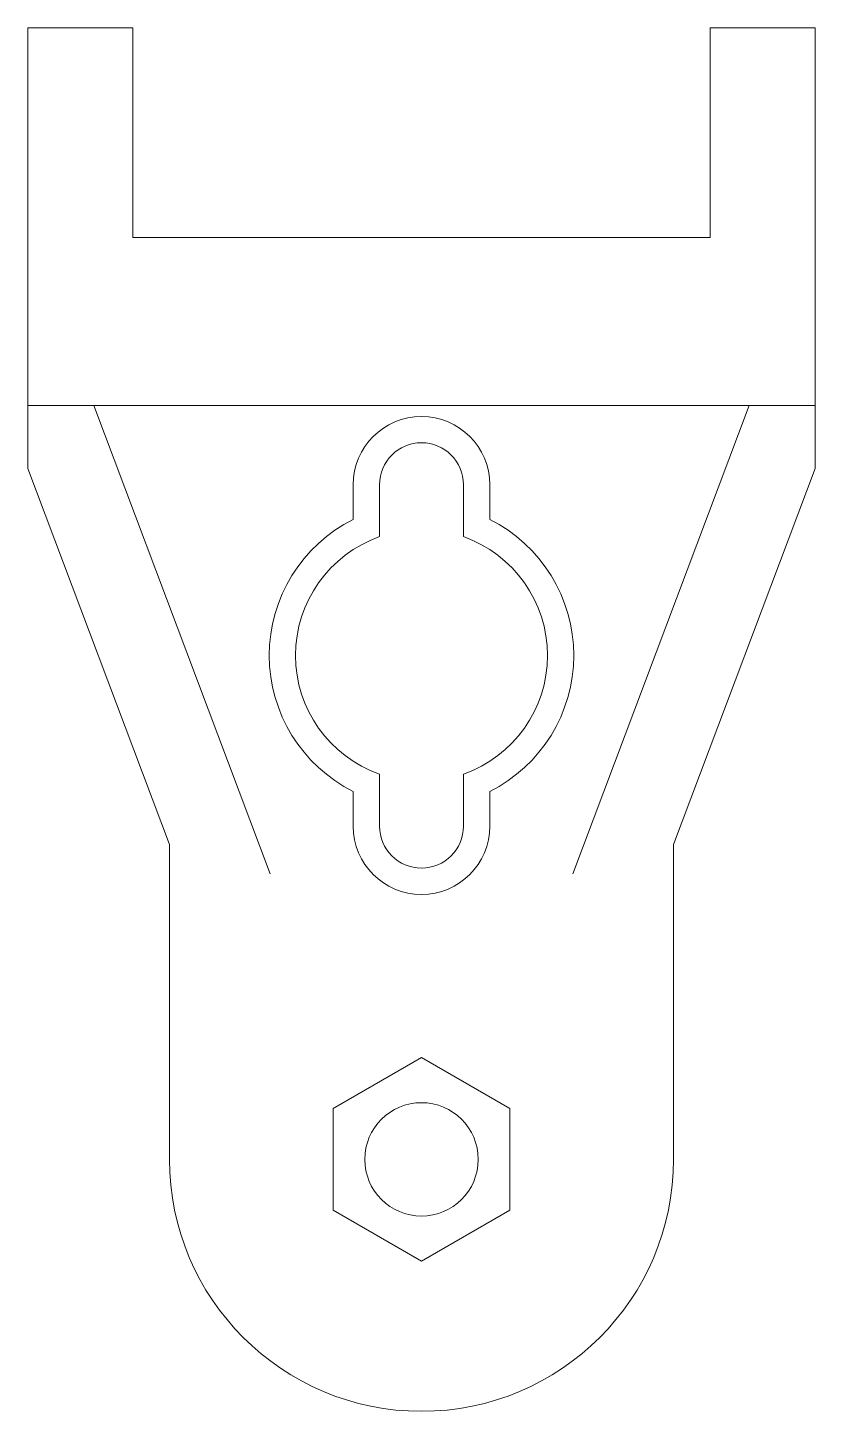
# Model space of a CAD drawing. Header units: millimetres. Extents: x -18.8 to 18.8, y -36 to 29.9.
import ezdxf

# ---------------------------------------------------------------- set-up
doc = ezdxf.new("R2010")
doc.units = ezdxf.units.MM
doc.layers.get('0').update_dxf_attribs({"color": 3, "lineweight": 0, "true_color": 0x00ff00})

msp = doc.modelspace()

# ---------------------------------------------------------------- linework, layer by layer
for p, q in [((-18.75, 29.898), (-18.75, 8.898)), ((-18.75, 29.898), (-13.75, 29.898)), ((-13.75, 29.898), (-13.75, 19.898)), ((18.75, 29.898), (13.75, 29.898)), ((13.75, 29.898), (13.75, 19.898)), ((18.75, 29.898), (18.75, 8.898)), ((-13.75, 19.898), (13.75, 19.898)), ((-18.75, 11.898), (18.75, 11.898)), ((-15.606, 11.898), (-7.199, -10.396)), ((7.199, -10.396), (15.606, 11.898)), ((-18.75, 8.898), (-12, -9)), ((18.75, 8.898), (12, -9)), ((-12, -24), (-12, -9)), ((12, -24), (12, -9))]:
    msp.add_line(p, q)
at = {"lineweight": 0}
for p, q in [((0, -19.15), (-4.2, -21.575)), ((4.2, -21.575), (0, -19.15)), ((-4.2, -21.575), (-4.2, -26.425)), ((4.2, -26.425), (4.2, -21.575)), ((-4.2, -26.425), (0, -28.85)), ((0, -28.85), (4.2, -26.425))]:
    msp.add_line(p, q, dxfattribs=at)
at = {"flags": 128}
msp.add_lwpolyline([(3.25, 6.481), (3.25, 8.132, 1), (-3.25, 8.132), (-3.25, 6.481, 0.617213), (-3.25, -6.481), (-3.25, -8.132, 1), (3.25, -8.132), (3.25, -6.481, 0.617213)], format="xyb", close=True, dxfattribs=at)
msp.add_lwpolyline([(2, 5.657), (2, 8.132, 1), (-2, 8.132), (-2, 5.657, 0.707107), (-2, -5.657), (-2, -8.132, 1), (2, -8.132), (2, -5.657, 0.707107), (2, 5.657)], format="xyb", dxfattribs=at)
msp.add_circle((0, -24), 2.7)
msp.add_arc((0, -24), 12, 180, 0)

doc.saveas('drawing.dxf')
